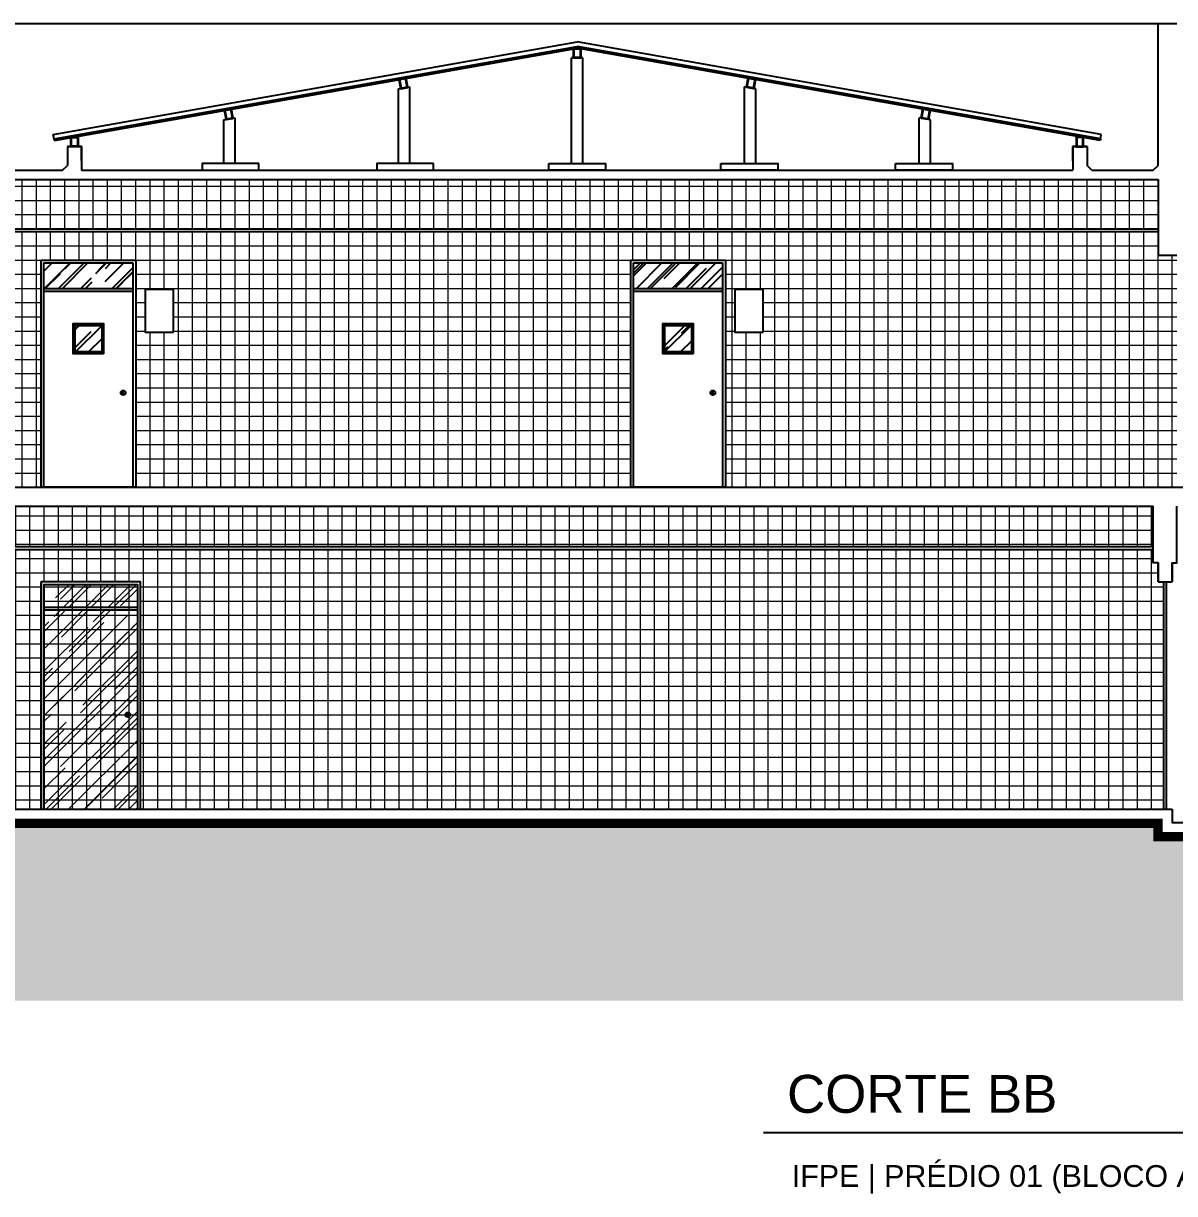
# Model space of a CAD drawing. Header units: metres. Extents: x 2362 to 4220, y 91 to 382.
# Drawn here: x 3276.87 to 3289.04, y 114.18 to 126.54 of the extents above; entities that cross this region are included whole.
import ezdxf

# ---------------------------------------------------------------- set-up
doc = ezdxf.new("R2010")
doc.units = ezdxf.units.M
doc.header["$LTSCALE"] = 5
doc.header["$MEASUREMENT"] = 0
doc.layers.add('ESQUADRIAS', color=3, linetype='Continuous', lineweight=35)
doc.layers.add('HACH', color=251, linetype='Continuous', lineweight=5)
for name, color, linetype in [('HACHURA', 251, 'Continuous'), ('PENA 0.05', 8, 'Continuous'), ('PENA 0.1', 1, 'Continuous'), ('PENA 0.2', 2, 'Continuous'), ('PENA 01', 1, 'Continuous'), ('PENA 02', 2, 'Continuous'), ('PENA 03', 3, 'Continuous'), ('PENA 06', 6, 'Continuous'), ('TXT ESPECIFICAÇÃO', 7, 'Continuous')]:
    doc.layers.add(name, color=color, linetype=linetype)
doc.styles.add('Luana', font='arial.ttf')
pattern_1 = [(45, (3199.2511, 158.59801), (0.16970563, 0.45254834), [3, -0.4, 1, -0.2]), (45, (3199.3685, 158.85682), (-0.32951176, 0.04666905), [0.6, -0.066, 1.2, -0.15]), (45, (3199.20161, 158.78893), (0.640638744, 0.83014336), [1.6, -0.28, 0.8, -0.2])]

# ---------------------------------------------------------------- blocks, each defined once
blk = doc.blocks.new('dsfdf')
at = {"layer": 'HACH'}
h = blk.add_hatch(dxfattribs=at)
h.set_pattern_fill('AR-RROOF,_O', color=256, scale=0.25, angle=45, double=1)
h.set_pattern_definition([(45, (-17.395, 0), (0.212132, 0.5656854), [3.75, -0.5, 1.25, -0.25]), (45, (-17.24828, 0.3235), (-0.41189, 0.0583363), [0.75, -0.0825, 1.5, -0.1875]), (45, (-17.45687, 0.23865), (0.8007984, 1.0376792), [2, -0.35, 1, -0.25])])
h.paths.add_polyline_path([(0.03, 2.37), (1.02, 2.37), (1.02, 2.13), (0.03, 2.13)])
h.paths.add_polyline_path([(0.03, 2.1), (1.02, 2.1), (1.02, 0), (0.03, 0)])
h.paths.add_polyline_path([(0.891, 0.997, 0.198821), (0.899, 0.982, 0.617475), (0.941, 0.997, 1)], flags=16)
h.paths.add_polyline_path([(0.914, 0.999), (0.913, 0.987), (0.92, 0.987), (0.918, 0.999, 4.501528)], flags=0)
at = {"layer": 'PENA 0.1', "ltscale": 1.5}
for p, q in [((0.894, 1.005), (0.897, 1.004)), ((0.914, 0.999), (0.913, 0.987)), ((0.918, 0.999), (0.92, 0.987)), ((0.92, 0.987), (0.913, 0.987))]:
    blk.add_line(p, q, dxfattribs=at)
blk.add_circle((0.916, 0.997), 0.025, dxfattribs=at)
for centre, radius, start, end in [((0.916, 0.997), 0.023, 159.8603, 222.7566), ((0.921, 0.995), 0.0258, 158.8722, 210.7282), ((0.916, 1.003), 0.0045, 295.0494, 244.9506)]:
    blk.add_arc(centre, radius, start, end, dxfattribs=at)
at = {"layer": 'PENA 01'}
for p, q in [((1.05, 2.4), (0, 2.4)), ((0, 0), (0, 2.4)), ((1.05, 0), (1.05, 2.4)), ((1.02, 2.13), (0.03, 2.13)), ((1.02, 2.1), (0.03, 2.1)), ((0, 0), (1.05, 0))]:
    blk.add_line(p, q, dxfattribs=at)
for points in [[(1.05, 0), (1.05, 2.4), (0, 2.4), (0, 0)], [(1.02, 0), (1.02, 2.37), (0.03, 2.37), (0.03, 0)]]:
    blk.add_lwpolyline(points, dxfattribs=at)
blk = doc.blocks.new('portacomvisorVIS')
at = {"layer": 'HACHURA', "ltscale": 1.5}
h = blk.add_hatch(dxfattribs=at)
h.set_pattern_fill('AR-RROOF', color=256, scale=0.2, angle=45, style=0, double=1)
h.set_pattern_definition(pattern_1)
h.paths.add_polyline_path([(3443.006, 207.251), (3443.006, 207.521), (3443.946, 207.521), (3443.946, 207.251)])
h = blk.add_hatch(dxfattribs=at)
h.set_pattern_fill('AR-RROOF', color=256, scale=0.2, angle=45, style=0, double=1)
h.set_pattern_definition(pattern_1)
h.paths.add_polyline_path([(3443.336, 206.581), (3443.336, 206.861), (3443.616, 206.861), (3443.616, 206.581)])
at = {"layer": 'PENA 0.1', "ltscale": 1.5}
for p, q in [((3442.976, 205.151), (3442.976, 207.551)), ((3442.976, 207.551), (3443.976, 207.551)), ((3443.976, 207.551), (3443.976, 205.151)), ((3443.006, 207.521), (3443.946, 207.521)), ((3443.006, 205.151), (3443.006, 207.521)), ((3443.946, 207.521), (3443.946, 205.151)), ((3443.006, 207.251), (3443.946, 207.251)), ((3443.006, 207.221), (3443.946, 207.221)), ((3443.336, 206.861), (3443.316, 206.881)), ((3443.616, 206.861), (3443.636, 206.881)), ((3443.336, 206.581), (3443.316, 206.561)), ((3443.636, 206.561), (3443.616, 206.581)), ((3443.821, 206.156), (3443.824, 206.155)), ((3443.841, 206.15), (3443.839, 206.138)), ((3443.846, 206.138), (3443.839, 206.138)), ((3443.844, 206.15), (3443.846, 206.138)), ((3443.006, 205.151), (3442.976, 205.151)), ((3443.946, 205.151), (3443.006, 205.151)), ((3443.976, 205.151), (3443.946, 205.151))]:
    blk.add_line(p, q, dxfattribs=at)
for points in [[(3444.376, 206.791), (3444.376, 207.241), (3444.076, 207.241), (3444.076, 206.791)], [(3443.636, 206.561), (3443.316, 206.561), (3443.316, 206.881), (3443.636, 206.881)], [(3443.626, 206.571), (3443.326, 206.571), (3443.326, 206.871), (3443.626, 206.871)], [(3443.616, 206.581), (3443.336, 206.581), (3443.336, 206.861), (3443.616, 206.861)]]:
    blk.add_lwpolyline(points, close=True, dxfattribs=at)
blk.add_circle((3443.843, 206.149), 0.025, dxfattribs=at)
for centre, radius, start, end in [((3443.843, 206.149), 0.023, 159.8603, 222.7566), ((3443.848, 206.146), 0.0258, 158.8722, 210.7282), ((3443.843, 206.154), 0.0045, 295.0494, 244.9506)]:
    blk.add_arc(centre, radius, start, end, dxfattribs=at)

msp = doc.modelspace()

# ---------------------------------------------------------------- hatches: boundary and pattern name
at = {"layer": 'HACH'}
h = msp.add_hatch(dxfattribs=at)
h.set_pattern_fill('_USER,_O', color=256, scale=0.15, double=1, pattern_type=0)
h.set_pattern_definition([(0, (3248.81087, 124.36861), (0, 0.15), []), (90, (3248.81087, 124.36861), (-0.15, 9e-18), [])])
h.paths.add_polyline_path([(3288.8609, 124.8886), (3248.8109, 124.8886), (3248.8109, 124.3686), (3288.8609, 124.3686)])
h = msp.add_hatch(dxfattribs=at)
h.set_pattern_fill('_USER,_O', color=256, scale=0.15, double=1, pattern_type=0)
h.set_pattern_definition([(0, (3248.81087, 121.63861), (0, 0.15), []), (90, (3248.81087, 121.63861), (-0.15, 9e-18), [])])
h.paths.add_polyline_path([(3266.4609, 123.2786), (3266.1609, 123.2786), (3266.1609, 123.7286), (3266.4609, 123.7286)], flags=16)
h.paths.add_polyline_path([(3272.1509, 123.2786), (3272.1509, 123.7286), (3272.4509, 123.7286), (3272.4509, 123.2786)], flags=16)
h.paths.add_polyline_path([(3276.0409, 123.2786), (3276.0409, 123.7286), (3276.3409, 123.7286), (3276.3409, 123.2786)], flags=16)
h.paths.add_polyline_path([(3278.1609, 123.2786), (3278.1609, 123.7286), (3278.4609, 123.7286), (3278.4609, 123.2786)], flags=16)
h.paths.add_polyline_path([(3256.3609, 123.2786), (3256.0609, 123.2786), (3256.0609, 123.7286), (3256.3609, 123.7286)], flags=16)
h.paths.add_polyline_path([(3250.4609, 123.2786), (3250.1609, 123.2786), (3250.1609, 123.7286), (3250.4609, 123.7286)], flags=16)
h.paths.add_polyline_path([(3284.3909, 123.2786), (3284.3909, 123.7286), (3284.6909, 123.7286), (3284.6909, 123.2786)], flags=16)
h.paths.add_polyline_path([(3289.0609, 124.0886), (3288.8609, 124.0886), (3288.8609, 124.3386), (3248.8109, 124.3386), (3248.8109, 121.6386), (3249.0609, 121.6386), (3249.0609, 124.0386), (3250.0609, 124.0386), (3250.0609, 121.6386), (3254.9609, 121.6386), (3254.9609, 124.0386), (3255.9609, 124.0386), (3255.9609, 121.6386), (3265.0609, 121.6386), (3265.0609, 124.0386), (3266.0609, 124.0386), (3266.0609, 121.6386), (3271.0509, 121.6386), (3271.0509, 124.0386), (3272.0509, 124.0386), (3272.0509, 121.6386), (3274.9409, 121.6386), (3274.9409, 124.0386), (3275.9409, 124.0386), (3275.9409, 121.6386), (3277.0609, 121.6386), (3277.0609, 124.0386), (3278.0609, 124.0386), (3278.0609, 121.6386), (3283.2909, 121.6386), (3283.2909, 124.0386), (3284.2909, 124.0386), (3284.2909, 121.6386), (3289.0609, 121.6386)])
h = msp.add_hatch(dxfattribs=at)
h.set_pattern_fill('_USER,_O', color=256, scale=0.15, double=1, pattern_type=0)
h.set_pattern_definition([(0, (6891.3424, 619.18567), (0, 0.15), []), (90, (6891.3424, 619.18567), (-0.15, 9e-18), [])])
h.paths.add_polyline_path([(3253.0609, 120.6386), (3254.1109, 120.6386), (3254.1109, 118.2386), (3254.9953, 118.2386), (3254.9953, 120.9786), (3248.8109, 120.9786), (3248.8109, 118.2386), (3249.0609, 118.2386), (3249.0609, 120.6386), (3250.1109, 120.6386), (3250.1109, 118.2386), (3253.0609, 118.2386)])
h.paths.add_polyline_path([(3254.9953, 121.4386), (3248.8109, 121.4386), (3248.8109, 121.0086), (3254.9953, 121.0086)])
h.paths.add_polyline_path([(3269.7453, 121.4386), (3254.9953, 121.4386), (3254.9953, 121.0086), (3269.7453, 121.0086)])
h.paths.add_polyline_path([(3259.7609, 120.6386), (3260.8109, 120.6386), (3260.8109, 118.2386), (3261.0609, 118.2386), (3261.0609, 120.6386), (3262.1109, 120.6386), (3262.1109, 118.2386), (3265.0609, 118.2386), (3265.0609, 120.6386), (3266.1109, 120.6386), (3266.1109, 118.2386), (3269.7453, 118.2386), (3269.7453, 120.9786), (3254.9953, 120.9786), (3254.9953, 118.2386), (3259.7609, 118.2386)])
h.paths.add_polyline_path([(3282.5483, 120.9786), (3269.7453, 120.9786), (3269.7453, 118.2386), (3282.5483, 118.2386)])
h.paths.add_polyline_path([(3273.9998, 119.2258), (3273.954, 119.2258, 0.2383884), (3273.9714, 119.2114), (3273.9717, 119.2134, -0.4504875), (3273.9553, 119.2437, -0.3690399), (3273.9788, 119.2372), (3273.9824, 119.2114, 0.2383884)], flags=16)
h.paths.add_polyline_path([(3275.7972, 119.3086), (3276.1972, 119.3086), (3276.1972, 118.7986), (3275.7972, 118.7986)], flags=0)
h.paths.add_polyline_path([(3277.9998, 119.2258), (3277.954, 119.2258, 0.2383884), (3277.9714, 119.2114), (3277.9717, 119.2134, -0.4504875), (3277.9553, 119.2437, -0.3690399), (3277.9788, 119.2372), (3277.9824, 119.2114, 0.2383884)], flags=16)
h.paths.add_polyline_path([(3282.5483, 121.4386), (3269.7453, 121.4386), (3269.7453, 121.0086), (3282.5483, 121.0086)])
edge = h.paths.add_edge_path(flags=16)
edge.add_line((3278.0809, 120.3386), (3277.0909, 120.3386))
edge = h.paths.add_edge_path(flags=16)
edge.add_line((3278.0809, 120.3686), (3277.0909, 120.3686))
edge = h.paths.add_edge_path(flags=16)
edge.add_line((3278.1109, 120.6386), (3277.0609, 120.6386))
edge = h.paths.add_edge_path(flags=17)
edge.add_line((3278.1109, 118.2386), (3278.1109, 120.6386))
edge = h.paths.add_edge_path(flags=17)
edge.add_line((3277.0609, 118.2386), (3277.0609, 120.6386))
edge = h.paths.add_edge_path()
edge.add_line((3278.1109, 118.2386), (3278.1109, 120.6386))
edge.add_line((3278.1109, 120.6386), (3277.0609, 120.6386))
edge.add_line((3277.0609, 120.6386), (3277.0609, 118.2386))
edge = h.paths.add_edge_path(flags=17)
edge.add_line((3278.0809, 118.2386), (3278.0809, 120.6086))
edge.add_line((3278.0809, 120.6086), (3277.0909, 120.6086))
edge.add_line((3277.0909, 120.6086), (3277.0909, 118.2386))
edge = h.paths.add_edge_path(flags=16)
edge.add_arc((3277.9769, 119.2358), 0.025, 0, 360)
edge = h.paths.add_edge_path(flags=0)
edge.add_arc((3277.9769, 119.2413), 0.0045, 295.04938, 604.95062)
edge = h.paths.add_edge_path(flags=0)
edge.add_line((3277.9804, 119.2258), (3277.9734, 119.2258))
edge = h.paths.add_edge_path(flags=0)
edge.add_line((3277.975, 119.2372), (3277.9734, 119.2258))
edge = h.paths.add_edge_path(flags=0)
edge.add_line((3277.9788, 119.2372), (3277.9804, 119.2258))
edge = h.paths.add_edge_path(flags=0)
edge.add_arc((3277.9822, 119.2334), 0.0258, 158.87219, 210.72822)
edge = h.paths.add_edge_path(flags=0)
edge.add_arc((3277.9769, 119.2358), 0.023, 159.86031, 222.75663)
edge = h.paths.add_edge_path(flags=0)
edge.add_line((3277.9553, 119.2437), (3277.9581, 119.2427))
edge = h.paths.add_edge_path(flags=17)
edge.add_line((3277.0609, 118.2386), (3278.1109, 118.2386))
edge = h.paths.add_edge_path(flags=16)
edge.add_line((3274.0809, 120.3386), (3273.0909, 120.3386))
edge = h.paths.add_edge_path(flags=16)
edge.add_line((3274.0809, 120.3686), (3273.0909, 120.3686))
edge = h.paths.add_edge_path(flags=16)
edge.add_line((3274.1109, 120.6386), (3273.0609, 120.6386))
edge = h.paths.add_edge_path(flags=17)
edge.add_line((3274.1109, 118.2386), (3274.1109, 120.6386))
edge = h.paths.add_edge_path(flags=17)
edge.add_line((3273.0609, 118.2386), (3273.0609, 120.6386))
edge = h.paths.add_edge_path()
edge.add_line((3274.1109, 118.2386), (3274.1109, 120.6386))
edge.add_line((3274.1109, 120.6386), (3273.0609, 120.6386))
edge.add_line((3273.0609, 120.6386), (3273.0609, 118.2386))
edge = h.paths.add_edge_path(flags=17)
edge.add_line((3274.0809, 118.2386), (3274.0809, 120.6086))
edge.add_line((3274.0809, 120.6086), (3273.0909, 120.6086))
edge.add_line((3273.0909, 120.6086), (3273.0909, 118.2386))
edge = h.paths.add_edge_path(flags=16)
edge.add_arc((3273.9769, 119.2358), 0.025, 0, 360)
edge = h.paths.add_edge_path(flags=0)
edge.add_arc((3273.9769, 119.2413), 0.0045, 295.04938, 604.95062)
edge = h.paths.add_edge_path(flags=0)
edge.add_line((3273.9804, 119.2258), (3273.9734, 119.2258))
edge = h.paths.add_edge_path(flags=0)
edge.add_line((3273.975, 119.2372), (3273.9734, 119.2258))
edge = h.paths.add_edge_path(flags=0)
edge.add_line((3273.9788, 119.2372), (3273.9804, 119.2258))
edge = h.paths.add_edge_path(flags=0)
edge.add_arc((3273.9822, 119.2334), 0.0258, 158.87219, 210.72822)
edge = h.paths.add_edge_path(flags=0)
edge.add_arc((3273.9769, 119.2358), 0.023, 159.86031, 222.75663)
edge = h.paths.add_edge_path(flags=0)
edge.add_line((3273.9553, 119.2437), (3273.9581, 119.2427))
edge = h.paths.add_edge_path(flags=17)
edge.add_line((3273.0609, 118.2386), (3274.1109, 118.2386))
h.paths.add_polyline_path([(3275.7972, 118.7986), (3276.1972, 118.7986), (3276.1972, 119.3086), (3275.7972, 119.3086)], flags=16)
h.paths.add_polyline_path([(3288.8109, 121.0086), (3288.8109, 121.4386), (3282.5483, 121.4386), (3282.5483, 121.0086)])
h.paths.add_polyline_path([(3288.8109, 120.8386), (3288.8109, 120.9786), (3282.5483, 120.9786), (3282.5483, 118.2386), (3288.9209, 118.2386), (3288.9209, 120.6386), (3288.8609, 120.6386), (3288.8609, 120.8386)])
at = {"layer": 'PENA 01', "ltscale": 1.5}
h = msp.add_hatch(dxfattribs=at)
h.set_pattern_fill('EARTH', color=256, scale=0.75, angle=45, style=0, double=1)
h.set_pattern_definition([(45, (3148.04437, 115.31861), (3e-17, 0.26516504), [0.1875, -0.1875]), (45, (3147.99466, 115.36833), (3e-17, 0.26516504), [0.1875, -0.1875]), (45, (3147.94494, 115.41805), (3e-17, 0.26516504), [0.1875, -0.1875]), (135, (3147.94494, 115.4512), (-0.26516504, 6e-17), [0.1875, -0.1875]), (135, (3147.99466, 115.50091), (-0.26516504, 6e-17), [0.1875, -0.1875]), (135, (3148.04437, 115.55063), (-0.26516504, 6e-17), [0.1875, -0.1875])])
h.paths.add_polyline_path([(3148.8661, 117.1686), (3148.8661, 116.2166), (3297.6724, 116.2166), (3297.6724, 117.0686), (3294.9221, 117.0686), (3294.8774, 117.1133), (3293.5213, 117.5471), (3292.3336, 117.7651), (3290.9709, 117.9141), (3290.9709, 117.9486), (3288.8609, 117.9486), (3288.8609, 118.0886), (3157.0109, 118.0886), (3157.0109, 117.9286), (3154.8474, 117.9286), (3154.8474, 117.9085), (3154.0339, 117.7264), (3153.454, 117.6381), (3152.4994, 117.4573), (3150.9474, 117.2291), (3150.9474, 117.1686)])

# ---------------------------------------------------------------- linework, layer by layer
at = {"layer": 'ESQUADRIAS'}
for p, q in [((3277.1969, 125.3168), (3282.7245, 126.2915)), ((3277.1986, 125.3069), (3282.7245, 126.2813)), ((3288.2522, 125.3168), (3282.7245, 126.2915)), ((3288.2504, 125.3069), (3282.7245, 126.2813)), ((3277.1969, 125.3168), (3277.1986, 125.3069)), ((3288.2522, 125.3168), (3288.2504, 125.3069))]:
    msp.add_line(p, q, dxfattribs=at)
for points in [[(3282.6895, 126.2751), (3282.7595, 126.2751), (3282.7595, 126.1751), (3282.6895, 126.1751)], [(3280.9136, 125.962), (3280.8446, 125.9498), (3280.862, 125.8514), (3280.9309, 125.8635)], [(3284.5355, 125.962), (3284.6045, 125.9498), (3284.5871, 125.8514), (3284.5181, 125.8635)], [(3279.0681, 125.6366), (3278.9992, 125.6244), (3279.0165, 125.526), (3279.0855, 125.5381)], [(3286.381, 125.6366), (3286.4499, 125.6244), (3286.4325, 125.526), (3286.3636, 125.5381)], [(3277.3782, 125.3386), (3277.4482, 125.3386), (3277.4482, 125.2386), (3277.3782, 125.2386)], [(3288.0709, 125.3386), (3288.0009, 125.3386), (3288.0009, 125.2386), (3288.0709, 125.2386)]]:
    msp.add_lwpolyline(points, close=True, dxfattribs=at)
at = {"layer": 'PENA 01'}
msp.add_line((3222.7409, 126.5386), (3288.8609, 126.5386), dxfattribs=at)
at = {"layer": 'PENA 01', "ltscale": 1.5}
for p, q in [((3277.1882, 125.366), (3282.7245, 126.3422)), ((3288.2609, 125.366), (3282.7245, 126.3422)), ((3282.6645, 125.0586), (3282.6645, 126.1751)), ((3282.7845, 126.1751), (3282.6645, 126.1751)), ((3282.7845, 125.0586), (3282.7845, 126.1751)), ((3280.8365, 125.8469), (3280.9565, 125.868)), ((3280.8365, 125.0586), (3280.8365, 125.8469)), ((3280.9565, 125.0586), (3280.9565, 125.868)), ((3284.4926, 125.0586), (3284.4926, 125.868)), ((3284.6126, 125.8469), (3284.4926, 125.868)), ((3284.6126, 125.0586), (3284.6126, 125.8469)), ((3278.991, 125.5215), (3279.111, 125.5426)), ((3278.991, 125.0586), (3278.991, 125.5215)), ((3279.111, 125.0586), (3279.111, 125.5426)), ((3286.3381, 125.0586), (3286.3381, 125.5426)), ((3286.4581, 125.5215), (3286.3381, 125.5426)), ((3286.4581, 125.0586), (3286.4581, 125.5215))]:
    msp.add_line(p, q, dxfattribs=at)
for points in [[(3277.1969, 125.3168), (3277.1882, 125.366)], [(3288.2522, 125.3168), (3288.2609, 125.366)]]:
    msp.add_lwpolyline(points, dxfattribs=at)
for points in [[(3279.3612, 125.0586), (3278.7612, 125.0586), (3278.7612, 124.9886), (3279.3612, 124.9886)], [(3281.2067, 125.0586), (3280.6067, 125.0586), (3280.6067, 124.9886), (3281.2067, 124.9886)], [(3282.4245, 125.0586), (3283.0245, 125.0586), (3283.0245, 124.9886), (3282.4245, 124.9886)], [(3284.2424, 125.0586), (3284.8424, 125.0586), (3284.8424, 124.9886), (3284.2424, 124.9886)], [(3286.0878, 125.0586), (3286.6879, 125.0586), (3286.6879, 124.9886), (3286.0878, 124.9886)]]:
    msp.add_lwpolyline(points, close=True, dxfattribs=at)
at = {"layer": 'PENA 02', "const_width": 0.1}
msp.add_lwpolyline([(3297.6724, 117.0686), (3294.9221, 117.0686), (3294.8774, 117.1133), (3293.5213, 117.5471), (3292.3336, 117.7651), (3290.9709, 117.9141), (3290.9709, 117.9486), (3288.8609, 117.9486), (3288.8609, 118.0886), (3157.0109, 118.0886), (3157.0109, 117.9286), (3156.8109, 117.9286), (3154.8474, 117.9286), (3154.8474, 117.9085), (3154.0339, 117.7264), (3153.454, 117.6381), (3152.4994, 117.4573), (3150.9474, 117.2291), (3150.9474, 117.1686), (3148.8661, 117.1686)], dxfattribs=at)
at = {"layer": 'PENA 03', "ltscale": 1.5}
for p, q in [((3157.0109, 124.3686), (3288.8609, 124.3686)), ((3157.0109, 124.3386), (3288.8609, 124.3386)), ((3288.9209, 118.2386), (3288.9209, 120.6386)), ((3288.9509, 118.2386), (3288.9509, 120.6386))]:
    msp.add_line(p, q, dxfattribs=at)
for points in [[(3288.8109, 121.0086), (3157.0109, 121.0086)], [(3288.8109, 120.9786), (3157.0109, 120.9786)]]:
    msp.add_lwpolyline(points, dxfattribs=at)
at = {"layer": 'PENA 06'}
for p, q in [((3288.8609, 125.0386), (3288.8609, 126.5386)), ((3288.8609, 126.5386), (3289.0109, 126.5386)), ((3288.8609, 126.5386), (3289.0609, 126.5386)), ((3276.5859, 124.9886), (3277.2882, 124.9886)), ((3277.4882, 124.9886), (3287.9609, 124.9886)), ((3277.4882, 124.9886), (3287.9609, 124.9886)), ((3288.1609, 124.9886), (3288.8109, 124.9886)), ((3157.0109, 124.8886), (3288.8609, 124.8886)), ((3288.8609, 124.8886), (3288.8609, 124.0886)), ((3288.8609, 124.0886), (3289.0609, 124.0886)), ((3157.0109, 121.6386), (3297.6724, 121.6386)), ((3157.0109, 121.4386), (3288.8109, 121.4386)), ((3288.8609, 120.8386), (3288.8609, 120.6386)), ((3289.0109, 120.8386), (3289.0109, 120.6386)), ((3288.8609, 120.6386), (3289.0109, 120.6386)), ((3156.8609, 118.2386), (3289.0109, 118.2386))]:
    msp.add_line(p, q, dxfattribs=at)
at = {"layer": 'PENA 06', "ltscale": 1.5}
for p, q in [((3277.3382, 125.2386), (3277.3382, 125.0386)), ((3277.3382, 125.2386), (3277.3382, 125.1386)), ((3277.4882, 125.2386), (3277.4882, 125.0886)), ((3277.4882, 125.0886), (3277.4882, 125.2386)), ((3287.9609, 125.2386), (3287.9609, 125.0886)), ((3287.9609, 125.0886), (3287.9609, 125.2386)), ((3288.1109, 125.2386), (3288.1109, 125.0386)), ((3288.1109, 125.2386), (3288.1109, 125.0386)), ((3288.1109, 125.2386), (3288.1109, 125.1386)), ((3277.2882, 124.9886), (3277.3382, 125.0386)), ((3288.1609, 124.9886), (3288.1109, 125.0386)), ((3288.1609, 124.9886), (3288.1109, 125.0386)), ((3288.8109, 124.9886), (3288.8609, 125.0386))]:
    msp.add_line(p, q, dxfattribs=at)
for points in [[(3277.3382, 125.2386), (3277.4882, 125.2386), (3277.4882, 124.9886)], [(3277.4882, 125.0886), (3277.4882, 125.2386), (3277.3382, 125.2386)], [(3288.1109, 125.2386), (3287.9609, 125.2386), (3287.9609, 124.9886)], [(3288.1109, 125.2386), (3287.9609, 125.2386), (3287.9609, 124.9886)], [(3287.9609, 125.0886), (3287.9609, 125.2386), (3288.1109, 125.2386)]]:
    msp.add_lwpolyline(points, dxfattribs=at)
at = {"layer": 'PENA 06'}
for points in [[(3288.8609, 120.6386), (3288.8609, 120.8386), (3288.8109, 120.8386), (3288.8109, 121.4386)], [(3289.0109, 120.6386), (3289.0109, 120.8386), (3289.0609, 120.8386), (3289.0609, 121.4386)], [(3289.0109, 118.2386), (3289.0109, 118.0986), (3291.1209, 118.0986), (3291.1209, 118.0986)]]:
    msp.add_lwpolyline(points, dxfattribs=at)
at = {"layer": 'TXT ESPECIFICAÇÃO', "linetype": 'ByBlock'}
msp.add_line((3284.6943, 114.8219), (3295.5656, 114.8219), dxfattribs=at)

# ---------------------------------------------------------------- block references
at = {"layer": 'PENA 01'}
for name, p in [('portacomvisorVIS', (-165.9156, -83.5127)), ('portacomvisorVIS', (-159.6856, -83.5127)), ('dsfdf', (3277.0609, 118.2386))]:
    msp.add_blockref(name, p, dxfattribs=at)

# ---------------------------------------------------------------- texts
at = {"layer": 'PENA 0.05', "linetype": 'ByBlock', "style": 'Luana'}
msp.add_text('IFPE | PRÉDIO 01 (BLOCO A)', height=0.23, dxfattribs=at).set_placement((3284.9914, 114.2479))
at = {"layer": 'PENA 0.2', "style": 'Luana'}
msp.add_text('CORTE BB', height=0.4, dxfattribs=at).set_placement((3284.9413, 115.0306))

doc.saveas('drawing.dxf')
